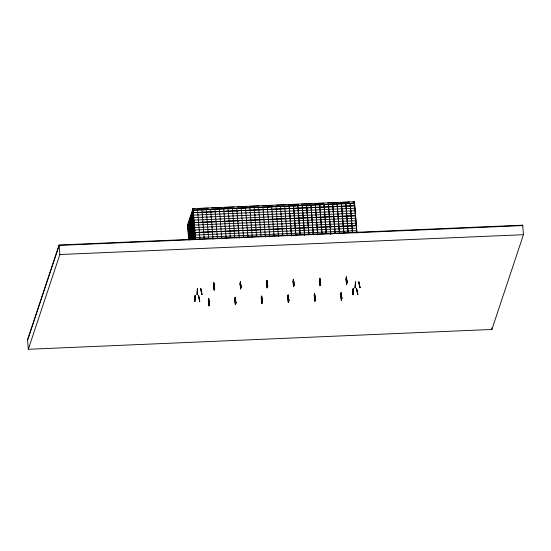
<?xml version="1.0" encoding="UTF-8"?>
<svg xmlns="http://www.w3.org/2000/svg" width="551" height="551" viewBox="0 0 551 551"><rect width="100%" height="100%" fill="white"/><g stroke="black" fill="none" stroke-linecap="round" stroke-linejoin="round"><path stroke-width="0.83" d="M195.171 295.488L194.827 301.5L195.082 295.488M194.744 301.487L195.254 295.501M197.506 288.731L197.168 294.73L197.334 288.724M197.079 294.73L197.423 288.717M353.343 288.772L352.977 294.737L353.095 288.752M353.232 288.724L352.888 294.744L353.143 288.731M355.485 281.96L355.14 287.973L355.395 281.96M355.058 287.959L355.567 281.974M356.304 230.869L356.504 228.142L195.24 235.036L194.028 238.686M59.102 244.988L27.55 339.753L28.315 349.279L491.898 329.457L523.45 234.698L522.685 225.166L59.102 244.988L59.866 254.521L28.315 349.279M27.584 340.174L59.136 245.415L522.72 225.593M192.946 208.629L187.354 225.435L187.471 226.916L193.07 210.11L192.946 208.629L354.596 201.721L354.658 203.367L354.107 203.395L354.066 202.864M189.764 220.51L187.657 226.86L188.656 239.299M190.212 219.174L191.996 213.829L194.021 238.707L195.247 235.063M192.437 212.493L193.215 210.158L354.534 203.257L356.931 233.121L354.5 203.285L354.176 204.263M188.401 225.752L189.22 223.293M189.682 221.922L190.983 218.003M191.28 217.122L191.962 215.062M192.189 214.373L193.105 211.632M187.884 229.354L193.442 212.638L354.699 205.743L193.442 212.665M188.084 231.84L193.642 215.124L354.899 208.264L354.575 209.242M188.29 234.333L193.842 217.611L355.106 210.751M188.49 236.82L194.042 220.104L355.305 213.237M188.69 239.306L194.241 222.59L355.498 215.696L355.175 216.708M188.463 224.532L189.654 239.444L194.441 225.077L355.705 218.217M189.668 239.458L194.441 225.111M190.247 219.181L191.838 239.079L194.84 230.056L356.104 223.196L355.774 224.174M191.844 239.093L194.84 230.091M192.933 238.872L191.135 216.509L192.926 238.893L195.04 232.543L356.304 225.648L195.047 232.577M354.596 201.721L352.888 201.955M354.197 204.256L354.534 203.257M354.334 204.338L354.713 203.202L193.07 210.11M522.417 225.972L522.685 225.166M214.573 288.683L213.754 282.732L214.656 288.696M209.559 304.338L208.739 298.387M241.062 287.553L240.243 281.602M236.021 303.167L235.146 297.244M267.524 286.389L266.732 280.466M262.496 302.113L261.718 296.121M294.02 285.253L293.222 279.336M288.125 294.978L288.924 300.894M320.51 284.123L319.952 278.186M315.31 299.854L314.483 293.903M346.338 277.008L347.109 283.028L346.448 277.05M341.971 298.711L341.186 292.719M202.065 294.468L200.819 288.572M198.567 295.343L199.682 301.294L198.394 295.37M357.847 294.461L356.545 288.586M214.291 290.122L213.698 284.33M239.974 283.235L240.739 289.006L240.195 283.2M209.022 305.846L208.471 300.033L208.953 305.812M266.512 282.078L267.228 287.877L266.684 282.071M234.884 298.904L235.422 304.724L234.96 298.904M293.001 280.948L293.628 286.754L293.201 280.948M261.828 303.594L261.153 296.975M287.691 295.825L288.318 302.458L287.863 295.811M346.531 284.488L345.98 278.682M341.296 300.192L340.628 293.58M359.913 287.767L358.708 281.843M199.813 301.239L198.484 295.343M194.544 208.726L192.891 208.801L193.008 210.282L193.559 210.262M198.608 208.554L208.402 208.133M211.667 207.996L220.93 207.603M224.229 207.458L234.127 207.038M237.426 206.894L246.772 206.494M249.796 206.363L259.018 205.971M262.992 205.798L272.084 205.413M276.161 205.241L285.26 204.848M288.559 204.71L298.456 204.283M301.473 204.159L311.267 203.739M314.531 203.595L324.022 203.195M327.597 203.037L337.219 202.63M340.656 202.479L349.637 202.1M203.195 209.848L205.606 209.745M215.868 209.304L218.327 209.201M229.299 208.733L231.379 208.643M241.992 208.188L244.141 208.099M254.569 207.651L256.752 207.555M267.855 207.08L269.818 206.997M280.363 206.549L282.663 206.446M293.628 205.978L296.039 205.874M306.287 205.44L308.47 205.344M319.091 204.889L321.192 204.8M332.391 204.325L334.464 204.235M345.277 203.774L347.275 203.684M201.666 212.417L202.541 212.314M211.267 212.004L210.379 211.977M227.825 211.295L228.706 211.198M253.983 210.179L254.865 210.076M280.142 209.063L281.024 208.96M306.301 207.941L307.183 207.837M332.46 206.825L333.341 206.721M211.667 216.984L210.785 217.018M219.505 216.646L220.386 216.543M237.825 215.861L236.944 215.902M245.663 215.531L246.545 215.427M263.984 214.745L263.102 214.787M271.822 214.408L272.704 214.311M290.15 213.63L289.261 213.664M297.981 213.292L298.862 213.189M316.308 212.507L315.42 212.548M324.14 212.176L325.021 212.073M342.467 211.391L341.579 211.426M350.305 211.054L351.18 210.95M194.241 222.625L355.505 215.73M203.347 222.335L202.465 222.308M229.512 221.213L228.624 221.185M255.671 220.097L254.782 220.069M272.222 219.388L273.103 219.284M281.83 218.974L280.941 218.954M298.387 218.272L299.262 218.168M307.988 217.859L307.1 217.831M324.546 217.149L325.421 217.053M334.147 216.743L333.259 216.715M350.705 216.033L351.579 215.93M187.547 225.256L187.526 226.743L188.084 226.723M355.905 220.703L194.641 227.57L190.756 239.279L189.351 221.853M203.753 227.308L202.864 227.287M211.584 226.978L212.466 226.874M229.912 226.192L229.023 226.165M237.75 225.855L238.624 225.758M256.07 225.07L255.182 225.049M263.908 224.739L264.783 224.636M282.229 223.954L281.341 223.926M290.067 223.616L290.942 223.52M308.388 222.838L307.499 222.811M316.226 222.501L317.1 222.397M334.547 221.716L333.658 221.695M342.385 221.385L343.259 221.282M356.704 230.662L195.44 237.522L195.116 238.535L192.884 211.157M203.67 237.302L204.545 237.199M255.988 235.063L256.862 234.967M274.308 234.285L273.42 234.258M282.146 233.948L283.021 233.844M300.467 233.163L299.579 233.135M308.305 232.825L309.18 232.729M326.626 232.047L325.737 232.019M334.464 231.709L335.345 231.606M352.785 230.924L351.896 230.903M59.866 254.521L523.45 234.698M319.663 279.805L320.117 285.625L319.58 279.805M267.056 287.891L266.601 282.071M240.567 289.02L240.112 283.2M314.917 301.28L314.38 294.695M356.621 288.579L357.875 294.482M356.456 288.607L357.661 294.537M200.736 288.579L201.935 294.523M200.654 288.6L201.852 294.53M346.248 277.029L347.109 283.028M346.2 277.07L346.999 282.987M341.103 292.712L341.882 298.732M340.973 292.774L341.799 298.725M319.842 278.145L320.71 284.144M314.697 293.855L315.475 299.847M314.614 293.848L315.386 299.868M293.463 279.316L294.262 285.239M293.352 279.274L294.213 285.273M293.263 279.295L294.124 285.294M288.207 294.985L288.986 300.977M288.035 294.999L288.814 300.991M266.973 280.452L267.772 286.368M266.863 280.411L267.724 286.41M266.774 280.431L267.634 286.43M261.635 296.107L262.407 302.134M261.546 296.135L262.324 302.12M240.374 281.54L241.235 287.539M240.284 281.561L241.145 287.56M235.229 297.251L236.007 303.243M235.057 297.264L235.835 303.257M213.884 282.67L214.745 288.676M208.657 298.373L209.428 304.4M208.567 298.394L209.346 304.386M346.152 278.668L346.696 284.474M346.069 278.668L346.607 284.488M340.842 293.545L341.468 300.178M340.759 293.545L341.379 300.192M319.449 279.832L320.035 285.625M314.27 294.682L314.89 301.328L314.18 294.695M293.091 280.934L293.717 286.74M287.78 295.811L288.4 302.458M261.374 296.948L262 303.58M261.291 296.948L261.911 303.594M234.788 298.917L235.339 304.724M213.623 284.33L214.16 290.157L213.533 284.344M208.299 300.047L208.85 305.86M491.774 327.941L491.898 329.457M354.596 209.235L354.699 210.895M355.643 222.508L355.801 224.167M350.78 205.978L349.899 206.012M351.979 220.91L351.097 220.944M350.195 203.471L352.53 232.481M350.14 203.471L352.475 232.481M345.835 203.656L348.17 232.667M345.78 203.656L348.115 232.674M342.061 206.35L341.179 206.384M342.86 216.302L341.978 216.343M344.065 231.234L343.177 231.275M337.116 204.028L339.45 233.039M337.06 204.028L339.395 233.045M333.741 211.701L332.859 211.798M332.756 204.214L335.091 233.225L332.701 204.214M324.622 207.093L323.74 207.135M325.82 222.025L324.938 222.067M324.036 204.586L326.371 233.603M323.981 204.586L326.316 233.603M319.676 204.772L322.011 233.789M319.621 204.772L321.956 233.789M315.902 207.465L315.02 207.507M316.701 217.425L315.819 217.459M317.899 232.357L317.018 232.391M310.957 205.144L313.292 234.161M310.902 205.151L313.237 234.161M307.582 212.817L306.7 212.92M302.237 205.516L304.641 235.353L302.182 205.523M298.463 208.216L297.574 208.25M299.661 223.148L298.78 223.183M297.877 205.702L300.212 234.719M297.822 205.709L300.157 234.719M293.518 205.895L295.853 234.905M293.463 205.895L295.797 234.905M289.743 208.588L288.855 208.622M290.542 218.54L289.661 218.582M291.741 233.472L290.859 233.514M289.158 206.081L291.562 235.911M289.103 206.081L291.507 235.911M284.743 206.267L287.133 235.277M281.423 213.94L280.542 214.036M280.383 206.453L282.773 235.463M276.023 206.639L278.482 236.469M272.304 209.332L271.416 209.366M273.503 224.264L272.621 224.298M271.664 206.825L274.054 235.835M267.304 207.011L269.694 236.021M263.585 209.704L262.696 209.745M264.384 219.656L263.502 219.697M265.582 234.588L264.7 234.63M262.944 207.197L265.403 237.026M258.584 207.383L260.974 236.4M255.265 215.055L254.383 215.159M254.225 207.575L256.614 236.586M249.865 207.761L252.324 237.591M246.145 210.448L245.257 210.489M246.944 220.407L246.063 220.441M247.344 225.38L246.462 225.421M248.143 235.339L247.261 235.373M245.505 207.947L247.895 236.958M241.145 208.133L243.535 237.144M237.426 210.826L236.537 210.861M238.225 220.779L237.343 220.813M239.423 235.711L238.542 235.745M236.785 208.319L239.244 238.149M232.426 208.505L234.816 237.515M229.106 216.171L228.224 216.274M230.704 236.083L229.822 236.117M228.066 208.691L230.456 237.701M223.706 208.877L226.158 238.707M219.98 211.57L219.098 211.605M220.786 221.523L219.904 221.564M221.185 226.502L220.304 226.537M221.984 236.455L221.103 236.496M219.346 209.063L221.736 238.073M214.986 209.249L217.376 238.259M212.066 221.895L211.185 221.936M213.265 236.827L212.383 236.868M210.627 209.435L213.079 239.265M206.267 209.621L208.657 238.631M202.947 217.294L202.065 217.39M201.907 209.807L204.297 238.817M197.547 209.993L199.937 239.003M193.442 208.774L193.47 209.146M193.215 210.158L195.577 239.196M192.912 211.164L195.109 238.521M192.471 212.5L194.599 239.038M191.583 215.172L193.511 239.224M190.687 217.845L192.416 239.41M189.799 220.517L191.328 239.595M188.91 223.189L190.24 239.761L188.903 223.21M187.987 225.862L189.145 239.967M130.849 241.923L130.883 242.344M35.436 316.06L35.471 316.488M360.023 287.698L358.797 281.816L360.085 287.739M343.879 233.672L341.475 203.842L343.824 233.672M330.8 234.23L328.396 204.4L330.745 234.237M317.72 234.795L315.317 204.958L317.665 234.795M308.932 234.347L306.597 205.33L308.877 234.347"/></g></svg>
